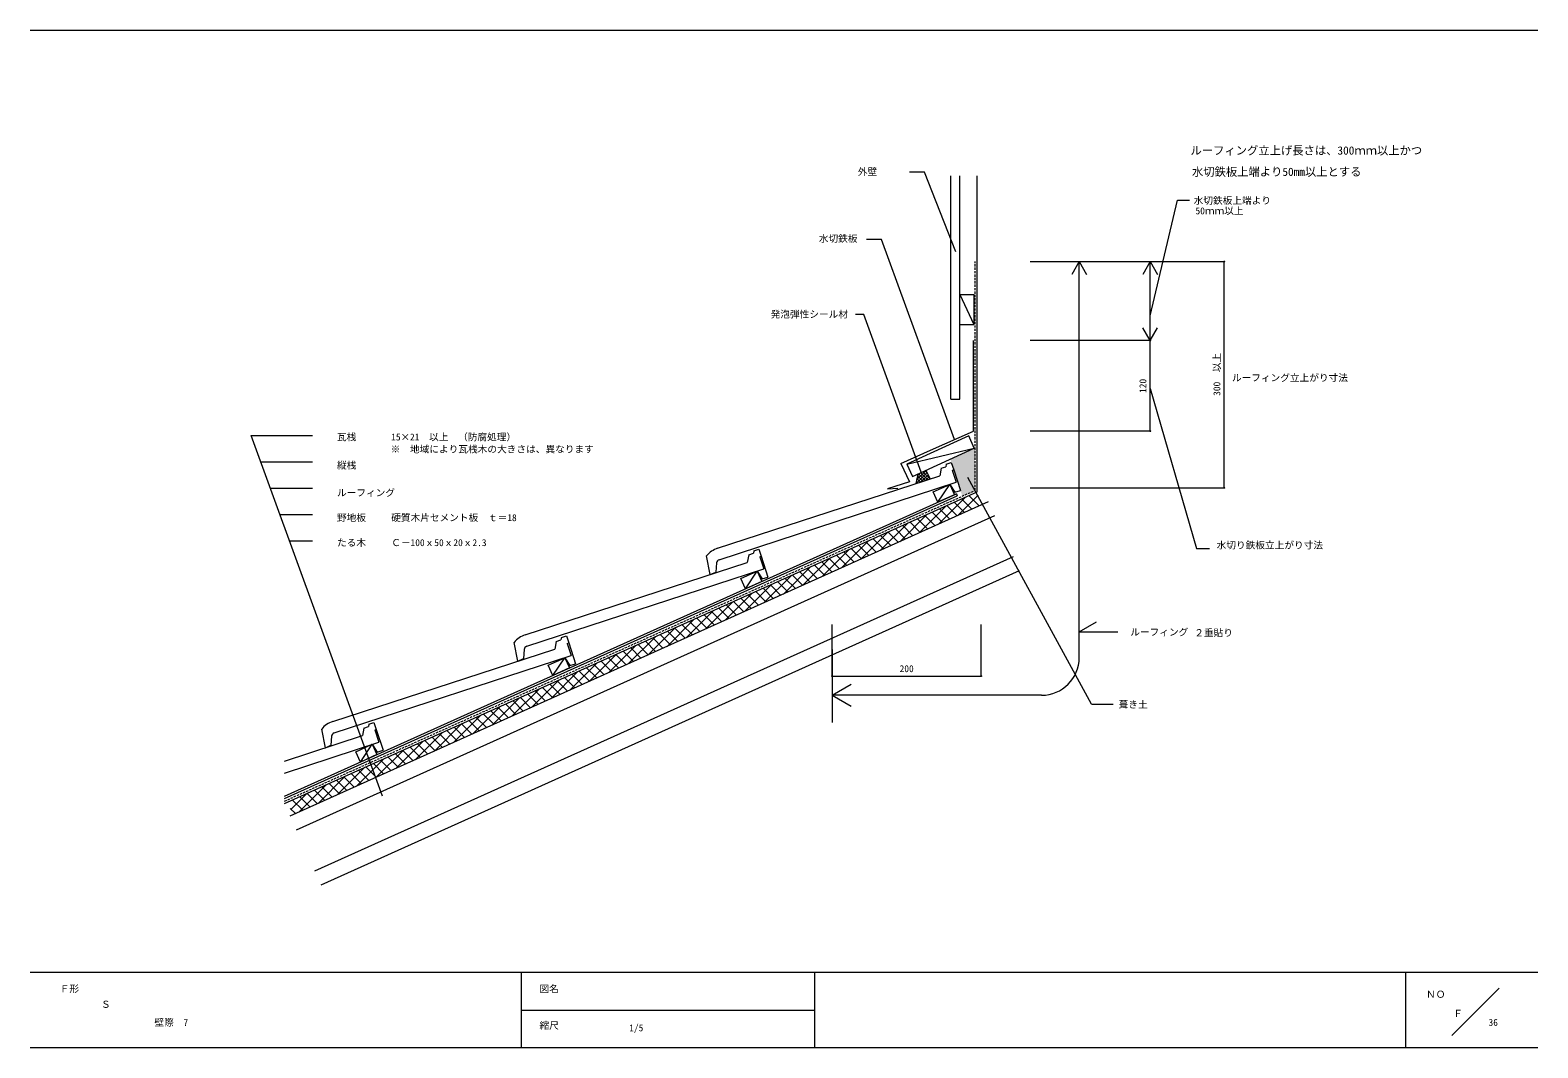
# Model space of a CAD drawing. Units: millimetres, scale not verified, with parts at other scales. Extents: x -198 to 202, y -140 to 130.
import ezdxf
from ezdxf.enums import TextEntityAlignment as Align

# ---------------------------------------------------------------- set-up
doc = ezdxf.new("R2010")
doc.units = ezdxf.units.MM
doc.header["$LTSCALE"] = 0.5
doc.header["$PDMODE"] = 32
doc.header["$PDSIZE"] = 0.25
doc.linetypes.add('DASHED1', pattern=[1.8, 1.2, -0.6])
for name, color, linetype, lineweight in [('0-0', 5, 'Continuous', 18), ('0-1', 7, 'Continuous', 18), ('1-0', 7, 'Continuous', 18), ('1-1', 7, 'Continuous', 18), ('1-2', 3, 'Continuous', 18), ('1-4', 7, 'Continuous', 18), ('1-5', 7, 'Continuous', 18)]:
    doc.layers.add(name, color=color, linetype=linetype, lineweight=lineweight)
doc.layers.add('1-7_ADD_LINE', color=8, linetype='Continuous')
doc.styles.add('ＭＳ ゴシック', font='')
doc.styles.get('ＭＳ ゴシック').set_extended_font_data('MS Gothic')

msp = doc.modelspace()

# ---------------------------------------------------------------- linework, layer by layer
at = {"layer": '0-0'}
for p, q in [((-197.5676, 130.0135), (202.4324, 130.0135)), ((202.4324, -119.9865), (-197.5676, -119.9865)), ((-67.2973, -119.9865), (-67.2973, -139.9865)), ((10.5405, -119.9865), (10.5405, -139.9865)), ((167.4325, -139.9865), (167.4325, -119.9865)), ((192.1622, -124.1757), (179.5946, -136.7432)), ((-67.2973, -129.9865), (10.5405, -129.9865)), ((202.4324, -139.9865), (-197.5676, -139.9865))]:
    msp.add_line(p, q, dxfattribs=at)
at = {"layer": '0-1'}
for p, q in [((-138.9288, 22.4937), (-122.6496, 22.4937)), ((-136.381, 15.4937), (-122.6496, 15.4937)), ((-133.8332, 8.4937), (-122.6496, 8.4937)), ((-131.2854, 1.4937), (-122.6496, 1.4937)), ((-128.7376, -5.5063), (-122.6496, -5.5063))]:
    msp.add_line(p, q, dxfattribs=at)
at = {"layer": '1-0'}
msp.add_line((-130.0477, -73.8634), (48.4031, 6.4395), dxfattribs=at)
for points in [[(-130.0477, -75.1793), (53.646, 7.4829), (53.646, 91.4018)], [(-130.0477, -73.2054), (48.1569, 6.9867), (48.4031, 6.4395)]]:
    msp.add_lwpolyline(points, dxfattribs=at)
at = {"layer": '1-0', "color": 3, "linetype": 'DASHED1'}
msp.add_lwpolyline([(-130.0477, -74.5213), (53.1116, 7.9004), (53.1116, 68.6205)], dxfattribs=at)
at = {"layer": '1-1'}
for p, q in [((46.7116, 32.1113), (46.7116, 91.4018)), ((49.1116, 32.1113), (49.1116, 91.4018)), ((49.1116, 59.9198), (52.7858, 59.9198)), ((49.1116, 59.9198), (52.7858, 51.9198)), ((49.1116, 51.9198), (52.7858, 51.9198)), ((46.7116, 32.1113), (49.1116, 32.1113)), ((43.2639, 4.7849), (46.4101, 9.4904)), ((48.1569, 6.9867), (43.2639, 4.7849)), ((-7.8037, -18.1956), (-4.6575, -13.4901)), ((-58.8713, -41.176), (-55.7251, -36.4705)), ((-109.9389, -64.1564), (-106.7927, -59.4509))]:
    msp.add_line(p, q, dxfattribs=at)
msp.add_lwpolyline([(43.2639, 4.7849), (42.0328, 7.5206), (46.4101, 9.4904), (47.6411, 6.7546)], dxfattribs=at)
for points in [[(-7.8037, -18.1956), (-9.0348, -15.4598), (-4.6575, -13.4901), (-3.4265, -16.2258)], [(-58.8713, -41.176), (-60.1024, -38.4403), (-55.7251, -36.4705), (-54.4941, -39.2063)], [(-109.9389, -64.1564), (-111.17, -61.4207), (-106.7927, -59.4509), (-105.5617, -62.1867)]]:
    msp.add_lwpolyline(points, close=True, dxfattribs=at)
at = {"layer": '1-2'}
for p, q in [((44.1604, 13.8053), (43.7681, 11.7839)), ((44.1604, 13.8053), (45.3738, 14.2013)), ((45.4953, 14.8721), (45.3738, 14.2013)), ((45.4953, 14.8721), (46.8262, 15.3064)), ((46.8262, 15.3064), (47.4467, 13.4051)), ((47.0664, 13.281), (47.4467, 13.4051)), ((47.0664, 13.281), (48.1212, 10.0488)), ((-15.1726, -7.4512), (43.7681, 11.7839)), ((-14.765, -10.4739), (48.1212, 10.0488)), ((-5.5723, -8.1083), (-4.2414, -7.674)), ((-4.2414, -7.674), (-3.6209, -9.5753)), ((-66.2402, -30.4317), (-7.2995, -11.1965)), ((-17.1138, -14.3961), (-18.0872, -9.4543)), ((-15.4517, -11.3463), (-15.6408, -13.7526)), ((-6.9072, -9.1751), (-7.2995, -11.1965)), ((-6.9072, -9.1751), (-5.6938, -8.7791)), ((-5.5723, -8.1083), (-5.6938, -8.7791)), ((-4.0012, -9.6994), (-3.6209, -9.5753)), ((-4.0012, -9.6994), (-2.9464, -12.9316)), ((-65.8326, -33.4544), (-2.9464, -12.9316)), ((-17.1138, -14.3961), (-15.6408, -13.7526)), ((-57.9748, -32.1555), (-56.7614, -31.7595)), ((-56.6399, -31.0888), (-56.7614, -31.7595)), ((-56.6399, -31.0888), (-55.309, -30.6544)), ((-55.309, -30.6544), (-54.6885, -32.5557)), ((-117.3078, -53.4121), (-58.3671, -34.177)), ((-116.9002, -56.4348), (-54.014, -35.9121)), ((-68.1814, -37.3766), (-69.1548, -32.4347)), ((-66.5193, -34.3267), (-66.7084, -36.7331)), ((-57.9748, -32.1555), (-58.3671, -34.177)), ((-55.0688, -32.6798), (-54.6885, -32.5557)), ((-55.0688, -32.6798), (-54.014, -35.9121)), ((-68.1814, -37.3766), (-66.7084, -36.7331)), ((-119.249, -60.357), (-120.2224, -55.4152)), ((-109.0485, -55.1391), (-109.4379, -57.1611)), ((-109.0485, -55.1391), (-107.8356, -54.7414)), ((-107.7151, -54.0705), (-107.8356, -54.7414)), ((-107.7151, -54.0705), (-106.3848, -53.6343)), ((-106.3848, -53.6343), (-105.7616, -55.5347)), ((-106.1417, -55.6593), (-105.7616, -55.5347)), ((-106.1417, -55.6593), (-105.0824, -58.8901)), ((-130.0477, -63.919), (-109.4379, -57.1611)), ((-130.0477, -67.0762), (-105.0824, -58.8901)), ((-119.249, -60.357), (-117.7759, -59.7135)), ((-117.5869, -57.3071), (-117.7759, -59.7135))]:
    msp.add_line(p, q, dxfattribs=at)
at = {"layer": '1-2', "color": 7}
for p, q in [((46.8262, 15.3064), (47.4467, 13.4051)), ((47.4467, 13.4051), (49.2461, 7.8913)), ((83.9731, -48.8499), (51.2161, 11.3567)), ((-4.2414, -7.674), (-3.6209, -9.5753)), ((-3.6209, -9.5753), (-1.8215, -15.0891)), ((-55.309, -30.6544), (-54.6885, -32.5557)), ((-54.6885, -32.5557), (-52.8891, -38.0695)), ((83.9731, -48.8499), (89.7607, -48.8499)), ((-106.3848, -53.6343), (-105.7616, -55.5347)), ((-105.7616, -55.5347), (-103.9545, -61.046))]:
    msp.add_line(p, q, dxfattribs=at)
for points in [[(46.4101, 9.4904), (47.725, 7.3949), (49.2461, 7.8913)], [(-4.6575, -13.4901), (-3.3426, -15.5855), (-1.8215, -15.0891)], [(-55.7251, -36.4705), (-54.4102, -38.5659), (-52.8891, -38.0695)], [(-106.7927, -59.4509), (-105.4748, -61.5445), (-103.9545, -61.046)]]:
    msp.add_lwpolyline(points, dxfattribs=at)
at = {"layer": '1-2'}
for centre, radius, start, end in [((-13.3762, -13.1871), 6.0106, 107.38989, 141.60803), ((-14.4548, -11.4246), 1, 108.07393, 175.5087), ((-64.4438, -36.1676), 6.0106, 107.38989, 141.60803), ((-65.5224, -34.405), 1, 108.07393, 175.5087), ((-115.5114, -59.148), 6.0106, 107.38989, 141.60803), ((-116.59, -57.3855), 1, 108.07393, 175.5087)]:
    msp.add_arc(centre, radius, start, end, dxfattribs=at)
at = {"layer": '1-4'}
for p, q in [((39.7224, 92.3133), (35.7224, 92.3133)), ((48.0435, 71.1794), (39.7224, 92.3133)), ((99.5579, 54.2281), (106.8447, 84.8927)), ((106.8447, 84.8927), (110.051, 84.8927)), ((28.3334, 74.4682), (24.3334, 74.4682)), ((47.653, 21.388), (28.3334, 74.4682)), ((67.7307, 68.6205), (119.2281, 68.6205)), ((80.7631, 68.6205), (78.7959, 65.2132)), ((80.7631, 68.6205), (82.7303, 65.2132)), ((80.7631, -36.436), (80.7631, 68.6205)), ((99.5995, 68.6205), (97.6323, 65.2132)), ((99.5995, 68.6205), (101.5667, 65.2132)), ((119.2281, 8.6205), (119.2281, 68.6205)), ((52.7858, 59.9198), (52.7858, 51.9198)), ((23.6086, 54.5832), (21.3854, 54.5832)), ((39.1966, 11.7555), (23.6086, 54.5832)), ((99.5995, 47.6416), (97.6323, 51.0489)), ((99.5995, 47.6416), (101.5667, 51.0489)), ((99.5995, 47.6416), (67.7307, 47.6416)), ((99.5995, 34.9504), (111.9039, -7.5005)), ((-104.1018, -73.1928), (-138.9288, 22.4937)), ((99.5995, 23.6416), (67.7307, 23.6416)), ((67.7307, 8.6205), (119.2281, 8.6205)), ((-128.5704, -78.4622), (56.7234, 4.92)), ((43.4052, -1.0732), (50.5828, 6.1045)), ((47.5829, 4.7545), (50.3055, 2.032)), ((48.5477, 1.241), (53.9298, 6.623)), ((49.5335, 5.6323), (52.2561, 2.9097)), ((51.4842, 6.5101), (54.2067, 3.7875)), ((-126.9289, -82.1099), (58.3648, 1.2723)), ((33.12, -5.7015), (40.2976, 1.4761)), ((37.8297, 0.3656), (40.5522, -2.357)), ((38.2626, -3.3873), (45.4402, 3.7903)), ((39.7803, 1.2433), (42.5029, -1.4792)), ((41.7309, 2.1211), (44.4535, -0.6014)), ((43.6816, 2.9989), (46.4041, 0.2764)), ((45.6322, 3.8767), (48.3548, 1.1542)), ((22.8348, -10.3299), (30.0124, -3.1522)), ((27.9774, -8.0157), (35.155, -0.838)), ((30.0271, -3.1456), (32.7496, -5.8682)), ((31.9777, -2.2678), (34.7003, -4.9904)), ((33.9284, -1.39), (36.6509, -4.1126)), ((35.879, -0.5122), (38.6016, -3.2348)), ((12.5496, -14.9582), (19.7272, -7.7805)), ((17.6921, -12.644), (24.8698, -5.4664)), ((20.2739, -7.5346), (22.9964, -10.2571)), ((22.2245, -6.6568), (24.947, -9.3793)), ((24.1751, -5.779), (26.8977, -8.5015)), ((26.1258, -4.9012), (28.8483, -7.6237)), ((28.0764, -4.0234), (30.799, -6.746)), ((111.9039, -7.5005), (115.3227, -7.5005)), ((-122.0045, -93.0529), (63.2892, -9.6707)), ((7.407, -17.2724), (14.5846, -10.0947)), ((10.5206, -11.9235), (13.2432, -14.6461)), ((12.4713, -11.0457), (15.1938, -13.7683)), ((14.4219, -10.1679), (17.1445, -12.8905)), ((16.3725, -9.2901), (19.0951, -12.0127)), ((18.3232, -8.4124), (21.0457, -11.1349)), ((-120.3631, -96.7006), (64.9307, -13.3184)), ((-2.8782, -21.9007), (4.2994, -14.7231)), ((2.2644, -19.5865), (9.442, -12.4089)), ((2.718, -15.4347), (5.4406, -18.1572)), ((4.6687, -14.5569), (7.3912, -17.2795)), ((6.6193, -13.6791), (9.3419, -16.4017)), ((8.57, -12.8013), (11.2925, -15.5239)), ((-13.1634, -26.529), (-5.9858, -19.3514)), ((-8.0208, -24.2149), (-0.8432, -17.0372)), ((-7.0352, -19.8236), (-4.3127, -22.5462)), ((-5.0846, -18.9459), (-2.362, -21.6684)), ((-3.1339, -18.068), (-0.4113, -20.7906)), ((-1.1833, -17.1903), (1.5393, -19.9128)), ((0.7674, -16.3125), (3.4899, -19.035)), ((-23.4486, -31.1574), (-16.271, -23.9797)), ((-18.306, -28.8432), (-11.1284, -21.6656)), ((-14.8378, -23.3348), (-12.1152, -26.0574)), ((-12.8871, -22.457), (-10.1646, -25.1796)), ((-10.9365, -21.5792), (-8.214, -24.3018)), ((-8.9859, -20.7014), (-6.2633, -23.424)), ((-28.5912, -33.4715), (-21.4136, -26.2939)), ((-24.591, -27.7238), (-21.8685, -30.4463)), ((-22.6404, -26.846), (-19.9178, -29.5685)), ((-20.6897, -25.9682), (-17.9672, -28.6907)), ((-18.7391, -25.0904), (-16.0165, -27.8129)), ((-16.7885, -24.2126), (-14.0659, -26.9351)), ((15.2461, -41.3566), (15.2461, -27.6401)), ((54.7117, -41.3566), (54.7117, -27.6401)), ((80.7631, -29.643), (85.3181, -26.9914)), ((-38.8764, -38.0999), (-31.6988, -30.9222)), ((-33.7338, -35.7857), (-26.5562, -28.6081)), ((-32.3936, -31.2349), (-29.671, -33.9575)), ((-30.443, -30.3571), (-27.7204, -33.0797)), ((-28.4923, -29.4793), (-25.7698, -32.2019)), ((-26.5417, -28.6015), (-23.8191, -31.3241)), ((80.7631, -29.643), (91, -29.643)), ((-49.1616, -42.7282), (-41.9839, -35.5506)), ((-44.019, -40.414), (-36.8414, -33.2364)), ((-42.1468, -35.6239), (-39.4243, -38.3464)), ((-40.1962, -34.7461), (-37.4736, -37.4686)), ((-38.2455, -33.8683), (-35.523, -36.5908)), ((-36.2949, -32.9905), (-33.5724, -35.7131)), ((-34.3442, -32.1127), (-31.6217, -34.8353)), ((15.2461, -34.2738), (15.2461, -53.7043)), ((-54.3042, -45.0424), (-47.1265, -37.8647)), ((-49.9494, -39.135), (-47.2269, -41.8576)), ((-47.9988, -38.2572), (-45.2762, -40.9798)), ((-46.0481, -37.3795), (-43.3256, -40.102)), ((-44.0975, -36.5017), (-41.3749, -39.2242)), ((-64.5894, -49.6707), (-57.4117, -42.4931)), ((-59.7026, -43.524), (-56.98, -46.2465)), ((-59.4468, -47.3565), (-52.2691, -40.1789)), ((-57.752, -42.6462), (-55.0294, -45.3687)), ((-55.8013, -41.7684), (-53.0788, -44.4909)), ((-53.8507, -40.8906), (-51.1281, -43.6132)), ((-51.9001, -40.0128), (-49.1775, -42.7354)), ((15.2461, -41.3566), (54.7117, -41.3566)), ((15.2461, -46.436), (20.2822, -43.5284)), ((-74.8746, -54.2991), (-67.6969, -47.1214)), ((-69.732, -51.9849), (-62.5543, -44.8072)), ((-69.4558, -47.9129), (-66.7332, -50.6354)), ((-67.5051, -47.0351), (-64.7826, -49.7577)), ((-65.5545, -46.1573), (-62.8319, -48.8799)), ((-63.6038, -45.2795), (-60.8813, -48.0021)), ((-61.6532, -44.4017), (-58.9307, -47.1243)), ((15.2461, -46.436), (20.2822, -49.3436)), ((70.7631, -46.436), (15.2461, -46.436)), ((-85.1598, -58.9274), (-77.9821, -51.7497)), ((-80.0172, -56.6132), (-72.8395, -49.4356)), ((-77.2583, -51.424), (-74.5357, -54.1466)), ((-75.3077, -50.5462), (-72.5851, -53.2688)), ((-73.357, -49.6685), (-70.6345, -52.391)), ((-71.4064, -48.7907), (-68.6838, -51.5132)), ((-90.3024, -61.2416), (-83.1247, -54.0639)), ((-87.0114, -55.8129), (-84.2889, -58.5355)), ((-85.0608, -54.9352), (-82.3383, -57.6577)), ((-83.1102, -54.0574), (-80.3876, -56.7799)), ((-81.1596, -53.1796), (-78.437, -55.9021)), ((-79.2089, -52.3018), (-76.4864, -55.0244)), ((-100.5875, -65.8699), (-93.4099, -58.6922)), ((-95.445, -63.5557), (-88.2673, -56.3781)), ((-94.814, -59.3241), (-92.0914, -62.0466)), ((-92.8633, -58.4463), (-90.1408, -61.1689)), ((-90.9127, -57.5685), (-88.1902, -60.2911)), ((-88.9621, -56.6907), (-86.2395, -59.4133)), ((-110.8727, -70.4982), (-103.6951, -63.3206)), ((-105.7301, -68.1841), (-98.5525, -61.0064)), ((-104.5672, -63.713), (-101.8446, -66.4356)), ((-102.6165, -62.8352), (-99.894, -65.5578)), ((-100.6659, -61.9575), (-97.9433, -64.68)), ((-98.7153, -61.0797), (-95.9927, -63.8022)), ((-96.7646, -60.2019), (-94.0421, -62.9244)), ((-121.1579, -75.1266), (-113.9803, -67.9489)), ((-116.0153, -72.8124), (-108.8377, -65.6348)), ((-112.3697, -67.2242), (-109.6471, -69.9467)), ((-110.4191, -66.3464), (-107.6965, -69.0689)), ((-108.4684, -65.4686), (-105.7459, -68.1911)), ((-106.5178, -64.5908), (-103.7952, -67.3134)), ((-126.3005, -77.4407), (-119.1229, -70.2631)), ((-122.1229, -71.6131), (-119.4003, -74.3356)), ((-120.1722, -70.7353), (-117.4497, -73.4579)), ((-118.2216, -69.8575), (-115.499, -72.5801)), ((-116.271, -68.9797), (-113.5484, -71.7023)), ((-114.3203, -68.1019), (-111.5978, -70.8245)), ((-128.4482, -76.7599), (-124.2655, -72.5773)), ((-127.9748, -74.2464), (-125.2522, -76.969)), ((-126.0241, -73.3687), (-123.3016, -76.0912)), ((-124.0735, -72.4909), (-121.3509, -75.2134)), ((-128.5778, -76.4718), (-127.2028, -77.8468))]:
    msp.add_line(p, q, dxfattribs=at)
msp.add_lwpolyline([(99.5995, 23.6416), (99.5995, 47.6416), (99.5995, 68.6205)], dxfattribs=at)
msp.add_arc((70.7631, -36.436), 10, 270, 0, dxfattribs=at)
for p in [(119.2281, 68.6205), (99.5995, 47.6416), (99.5995, 23.6416), (119.2281, 8.6205), (15.2461, -41.3566), (54.7117, -41.3566)]:
    msp.add_point(p, dxfattribs=at)
at = {"layer": '1-5'}
for p, q in [((35.059, 14.8959), (52.9271, 19.1017)), ((37.9126, 12.2417), (37.3897, 9.7023)), ((37.4939, 9.7363), (40.3987, 12.6411)), ((37.5915, 10.6825), (40.1158, 13.2067)), ((37.5915, 10.6825), (40.1158, 13.2067)), ((37.5915, 10.6825), (40.1158, 13.2067)), ((37.8115, 11.751), (38.6301, 12.5696)), ((37.8115, 11.751), (38.6301, 12.5696)), ((37.8115, 11.751), (38.6301, 12.5696)), ((37.9058, 10.1482), (40.3987, 12.6411)), ((37.9058, 10.1482), (40.3987, 12.6411)), ((38.1289, 12.3406), (39.9362, 10.5333)), ((38.7114, 12.6067), (40.5759, 10.7421)), ((38.7535, 10.1474), (40.6815, 12.0754)), ((39.1654, 10.5592), (40.6815, 12.0754)), ((39.1654, 10.5592), (40.6815, 12.0754)), ((39.2938, 12.8728), (41.2157, 10.9509)), ((39.8762, 13.1389), (40.4233, 12.5918)), ((40.0989, 13.2406), (41.2398, 10.9588)), ((37.5318, 10.3922), (37.8077, 10.1162)), ((37.6766, 11.0958), (38.6567, 10.1158)), ((37.8215, 11.7995), (39.2964, 10.3246)), ((40.0131, 10.5584), (40.9643, 11.5097)), ((40.0131, 10.5584), (40.9643, 11.5097)), ((40.425, 10.9703), (40.9643, 11.5097))]:
    msp.add_line(p, q, dxfattribs=at)
at = {"layer": '1-5', "color": 2}
for points in [[(33.4711, 15.0744), (41.2862, 18.5535), (52.7153, 23.6416), (52.7153, 47.6416)], [(33.4711, 15.0744), (35.698, 10.2004), (29.8975, 8.3074), (32.6247, 8.5319)]]:
    msp.add_lwpolyline(points, dxfattribs=at)
at = {"layer": '1-5'}
msp.add_lwpolyline([(36.555, 11.6215), (52.9271, 19.1017), (51.4311, 22.3762), (35.059, 14.8959)], close=True, dxfattribs=at)
at = {"layer": '1-7_ADD_LINE'}
for points in [[(52.9271, 19.1017), (46.5838, 16.1777), (49.7385, 6.3825), (46.8262, 15.3064)], [(53.1045, 19.1331), (52.9271, 19.1017), (53.0995, 7.895), (49.7385, 6.3825)]]:
    msp.add_solid(points, dxfattribs=at)

# ---------------------------------------------------------------- texts
at = {"layer": '0-0', "color": 7, "style": 'ＭＳ ゴシック'}
for s, p in [('Ｆ形', (-189.7297, -125.7973)), ('図名', (-62.4324, -125.7973)), ('ＮＯ', (172.7778, -127.2561)), ('Ｆ', (179.9906, -132.3213)), ('縮尺', (-62.4324, -135.527)), ('1/5', (-38.6278, -136.1375))]:
    msp.add_text(s, height=1.833, dxfattribs=at).set_placement(p, align=Align.BOTTOM_LEFT)
at = {"layer": '0-1', "style": 'ＭＳ ゴシック'}
for s, p in [('瓦桟', (-116.1631, 20.6053)), ('縦桟', (-116.1631, 13.1014)), ('ルーフィング', (-116.1631, 5.8182)), ('野地板', (-116.1631, -0.8029)), ('たる木', (-116.1631, -7.424))]:
    msp.add_text(s, height=1.833, dxfattribs=at).set_placement(p, align=Align.BOTTOM_LEFT)
at = {"layer": '1-2', "color": 7, "style": 'ＭＳ ゴシック'}
msp.add_text('葺き土', height=1.833, dxfattribs=at).set_placement((91.228, -50.3847), align=Align.BOTTOM_LEFT)
at = {"layer": '1-4', "style": 'ＭＳ ゴシック'}
for s, height, p in [('ルーフィング立上げ長さは、300ｍｍ以上かつ', 2.199, (110.2761, 96.323)), ('外壁', 1.833, (22.0153, 90.9777)), ('水切鉄板上端より50mm以上とする', 2.199, (110.6627, 90.6759)), ('水切鉄板上端より', 1.833, (111.1184, 83.3409)), ('50ｍｍ以上', 1.833, (111.6053, 80.6142)), ('水切鉄板', 1.833, (11.672, 73.2462)), ('発泡弾性シール材', 1.833, (-1.1153, 53.1654)), ('ルーフィング立上がり寸法', 1.833, (121.2638, 36.3232)), ('15×21\u3000以上\u3000（防腐処理）', 1.833, (-101.7814, 20.6053)), ('※\u3000地域により瓦桟木の大きさは、異なります', 1.833, (-101.922, 17.3719)), ('硬質木片セメント板\u3000ｔ＝18', 1.833, (-101.7814, -0.8029)), ('Ｃ－100ｘ50ｘ20ｘ2.3', 1.833, (-101.7814, -7.424)), ('水切り鉄板立上がり寸法', 1.833, (117.2099, -8.0854)), ('ルーフィング', 1.833, (94.2949, -31.1553)), ('２重貼り', 1.833, (111.2876, -31.3389)), ('200', 1.833, (33.1039, -40.8566)), ('Ｓ', 1.833, (-178.7681, -129.91)), ('壁際\u30007', 1.833, (-164.6024, -134.7264)), ('36', 1.833, (189.3478, -134.7021))]:
    msp.add_text(s, height=height, dxfattribs=at).set_placement(p, align=Align.BOTTOM_LEFT)
for s, p in [('300\u3000以上', (118.7281, 32.9954)), ('120', (99.0995, 33.7666))]:
    msp.add_text(s, height=1.833, rotation=90, dxfattribs=at).set_placement(p, align=Align.BOTTOM_LEFT)

doc.saveas('drawing.dxf')
